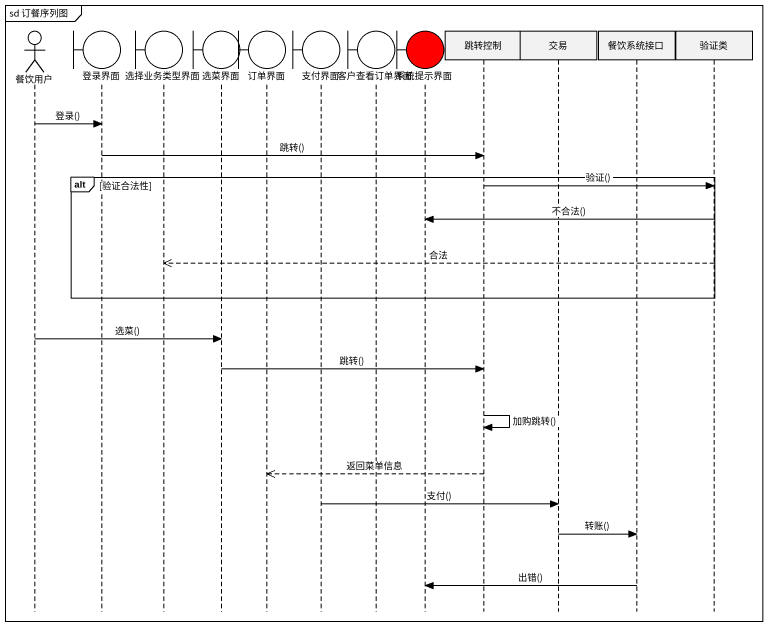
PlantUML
@startuml
mainframe sd 订餐序列图
hide footbox
actor 餐饮用户
boundary 登录界面
boundary 选择业务类型界面
boundary 选菜界面
boundary 订单界面
boundary 支付界面
boundary 客户查看订单界面
boundary 系统提示界面 #FF0000
participant 跳转控制
participant 交易
participant 餐饮系统接口
participant 验证类

餐饮用户 -> 登录界面 : 登录()
登录界面 -> 跳转控制 : 跳转()
alt 验证合法性
  跳转控制 -> 验证类 : 验证()
  验证类 -> 系统提示界面 : 不合法()
  验证类 -->> 选择业务类型界面 : 合法
end
餐饮用户 -> 选菜界面 : 选菜()
选菜界面 -> 跳转控制 : 跳转()
跳转控制 -> 跳转控制 : 加购跳转()
跳转控制 -->> 订单界面 : 返回菜单信息
支付界面 -> 交易 : 支付()
交易 -> 餐饮系统接口 : 转账()
餐饮系统接口 -> 系统提示界面 : 出错()
@enduml
